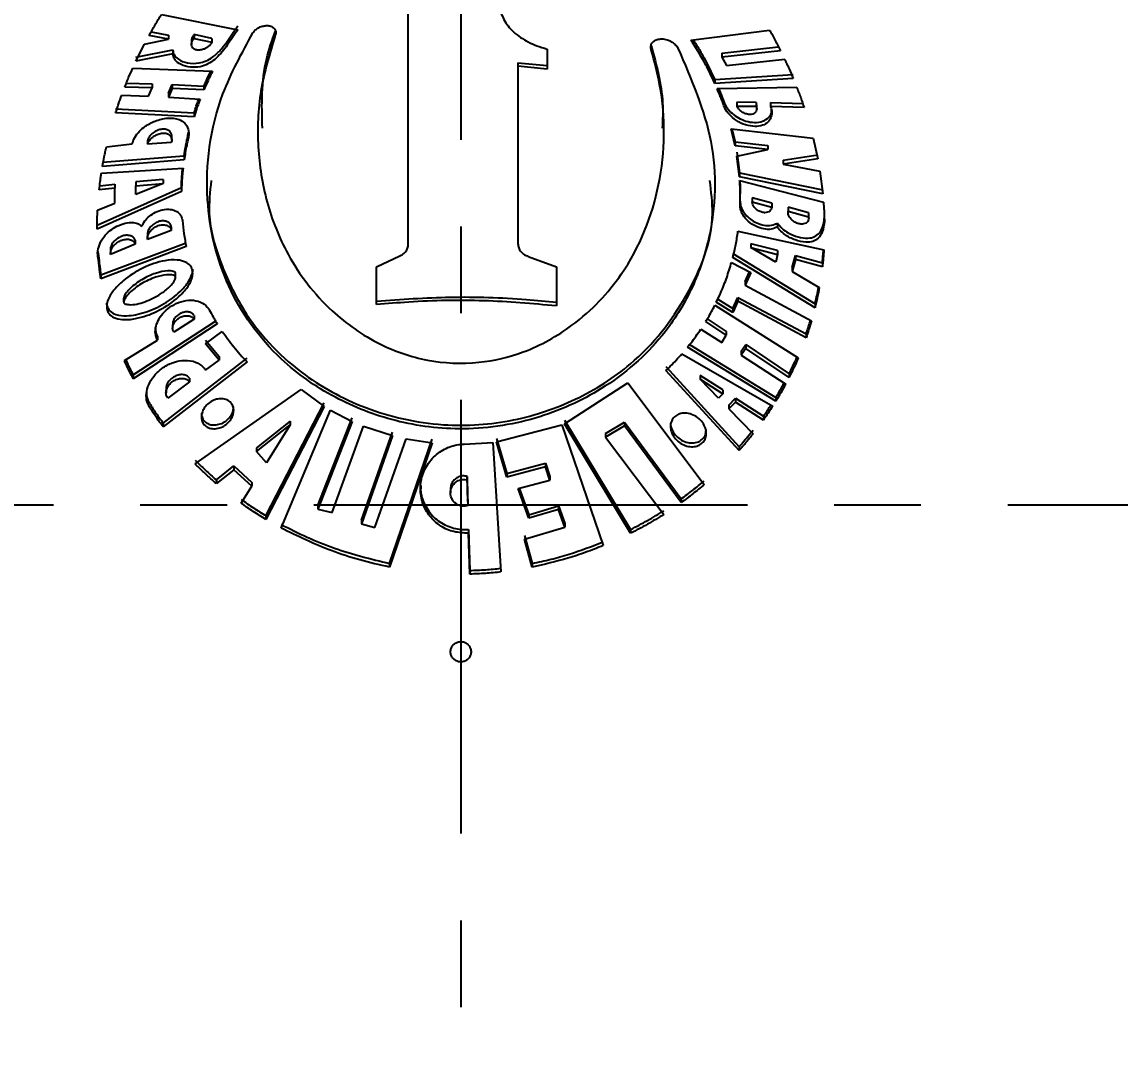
# Model space of a CAD drawing. Header units: millimetres. Extents: x 8 to 832, y 8 to 586.
# Drawn here: x 507.42 to 539.58, y 307 to 337.25 of the extents above; entities that cross this region are included whole.
import ezdxf

# ---------------------------------------------------------------- set-up
doc = ezdxf.new("R2010")
doc.units = ezdxf.units.MM
doc.linetypes.add('CENTERX2', pattern=[20.32, 12.7, -2.54, 2.54, -2.54])
doc.layers.add('CENTERLINE', color=4, linetype='CENTERX2')
doc.layers.add('DIMENSIONS', color=2, linetype='Continuous')
doc.layers.add('OUTLINE', color=7, linetype='Continuous', lineweight=25)
doc.styles.add('SLDTEXTSTYLE0', font='TXT', dxfattribs={"width": 0.75})
doc.dimstyles.new('SLDDIMSTYLE0', dxfattribs={"dimtxt": 3.5, "dimasz": 2, "dimexe": 0, "dimexo": 0.0625, "dimgap": 0.875, "dimtad": 1, "dimrnd": 1e-09, "dimzin": 12, "dimdsep": 46, "dimtxsty": 'SLDTEXTSTYLE0', "dimsah": 1, "dimcen": 0.09, "dimadec": 0, "dimazin": 3, "dimtfac": 1, "dimtofl": 0, "dimtmove": 0, "dimatfit": 3, "dimfxl": 0, "dimfrac": 2, "dimtolj": 1, "dimtzin": 12, "dimarcsym": 0})

# ---------------------------------------------------------------- blocks, each defined once
blk = doc.blocks.new('_D_10')
at = {"layer": 'DIMENSIONS'}
for p, q in [((719.015, 408.812), (762.866, 408.812)), ((760.866, 408.812), (760.866, 323.112)), ((727.292, 323.112), (762.866, 323.112))]:
    blk.add_line(p, q, dxfattribs=at)
for points in [[(760.866, 408.812), (760.366, 406.812), (761.366, 406.812)], [(760.866, 323.112), (761.366, 325.112), (760.366, 325.112)]]:
    blk.add_solid(points, dxfattribs=at)
at = {"layer": 'DIMENSIONS', "char_height": 3.5, "attachment_point": 1, "rotation": 90, "style": 'SLDTEXTSTYLE0'}
for s, insert in [('85,7', (756.355, 367.689)), ('Invert', (756.355, 353.894))]:
    blk.add_mtext(s, dxfattribs=dict(at, insert=insert))

msp = doc.modelspace()

# ---------------------------------------------------------------- linework, layer by layer
at = {"layer": 'CENTERLINE'}
for p, q in [((520.272, 468.427), (520.272, 113.667)), ((129.887, 323.112), (715.108, 323.112))]:
    msp.add_line(p, q, dxfattribs=at)
at = {"layer": 'OUTLINE'}
for p, q in [((511.509, 337.477), (513.742, 337.025)), ((527.01, 336.726), (529.311, 337.018)), ((511.009, 336.607), (511.709, 336.751)), ((511.709, 336.751), (511.146, 336.862)), ((511.205, 336.967), (511.709, 336.867)), ((511.709, 336.867), (511.709, 336.751)), ((512.384, 336.714), (512.384, 336.599)), ((512.981, 336.773), (512.46, 336.885)), ((512.46, 336.885), (512.46, 336.771)), ((512.46, 336.771), (512.981, 336.659)), ((512.981, 336.773), (512.981, 336.659)), ((513.436, 336.687), (513.436, 336.574)), ((510.76, 336.104), (511.009, 336.607)), ((510.76, 336.222), (511.841, 336.437)), ((511.841, 336.437), (511.841, 336.322)), ((522.804, 336.462), (522.804, 335.875)), ((527.917, 336.341), (529.578, 336.523)), ((529.636, 336.412), (527.917, 336.227)), ((527.917, 336.341), (527.917, 336.227)), ((511.841, 336.322), (510.76, 336.104)), ((521.945, 336.059), (522.804, 335.981)), ((521.945, 336.059), (521.945, 335.955)), ((527.917, 336.227), (528.053, 335.981)), ((528.053, 335.981), (529.759, 336.16)), ((510.667, 335.903), (513.006, 335.817)), ((521.945, 335.955), (521.945, 330.758)), ((522.804, 335.875), (521.945, 335.955)), ((527.712, 335.567), (530.007, 335.72)), ((510.479, 335.458), (511.239, 335.444)), ((511.239, 335.444), (511.239, 335.327)), ((511.709, 335.167), (511.824, 335.424)), ((511.824, 335.424), (512.75, 335.379)), ((511.824, 335.424), (511.824, 335.309)), ((512.75, 335.379), (512.75, 335.265)), ((530.007, 335.602), (527.712, 335.454)), ((527.712, 335.567), (527.712, 335.454)), ((510.343, 335.106), (511.123, 335.08)), ((511.239, 335.327), (510.432, 335.341)), ((511.123, 335.08), (511.239, 335.327)), ((511.824, 335.309), (511.709, 335.052)), ((511.709, 335.167), (511.709, 335.052)), ((511.709, 335.052), (512.641, 334.993)), ((512.75, 335.265), (511.824, 335.309)), ((527.777, 335.307), (530.112, 335.343)), ((528.923, 334.9), (528.359, 334.903)), ((528.359, 334.903), (528.359, 334.788)), ((528.359, 334.788), (528.923, 334.784)), ((528.923, 334.9), (528.923, 334.784)), ((528.937, 334.711), (528.937, 334.828)), ((529.344, 334.893), (530.287, 334.865)), ((529.344, 334.893), (529.344, 334.777)), ((530.328, 334.746), (529.344, 334.777)), ((510.165, 334.707), (512.46, 334.589)), ((512.46, 334.475), (510.165, 334.589)), ((512.46, 334.589), (512.46, 334.475)), ((514.33, 334.152), (514.33, 334.035)), ((526.214, 334.041), (526.214, 334.146)), ((528.186, 334.124), (530.588, 333.853)), ((528.302, 333.628), (528.186, 334.124)), ((528.213, 334.121), (528.302, 333.742)), ((511.101, 333.792), (511.101, 333.676)), ((511.808, 333.797), (511.808, 333.912)), ((512.276, 333.898), (512.294, 334.019)), ((512.276, 333.898), (512.276, 333.783)), ((530.588, 333.853), (530.723, 333.245)), ((509.895, 333.595), (510.649, 333.681)), ((511.796, 333.725), (511.101, 333.676)), ((528.302, 333.742), (529.267, 333.634)), ((528.302, 333.742), (528.302, 333.628)), ((529.267, 333.518), (528.302, 333.628)), ((528.356, 333.326), (529.267, 333.518)), ((528.356, 333.44), (528.43, 332.832)), ((529.267, 333.634), (529.267, 333.518)), ((509.781, 333.144), (512.172, 333.331)), ((512.172, 333.217), (509.781, 333.025)), ((512.172, 333.331), (512.172, 333.217)), ((528.43, 332.718), (528.356, 333.326)), ((529.716, 333.209), (530.723, 333.364)), ((530.723, 333.245), (529.716, 333.092)), ((529.716, 333.209), (529.716, 333.092)), ((509.749, 332.825), (512.139, 332.969)), ((528.43, 332.832), (530.872, 332.339)), ((528.43, 332.832), (528.43, 332.718)), ((529.716, 333.092), (530.787, 332.885)), ((530.787, 332.885), (530.872, 332.221)), ((509.699, 332.458), (510.138, 332.507)), ((510.138, 332.507), (510.138, 332.39)), ((511.557, 332.639), (510.76, 332.569)), ((510.76, 332.569), (510.76, 332.453)), ((511.557, 332.525), (510.76, 332.206)), ((510.76, 332.453), (511.557, 332.525)), ((511.557, 332.639), (511.557, 332.525)), ((530.872, 332.221), (528.43, 332.718)), ((528.438, 332.614), (530.893, 331.981)), ((509.622, 331.304), (512.092, 332.407)), ((512.092, 332.293), (509.622, 331.186)), ((510.138, 332.39), (509.684, 332.338)), ((510.138, 331.951), (510.138, 332.39)), ((510.76, 332.206), (510.76, 332.453)), ((512.092, 332.407), (512.092, 332.293)), ((528.455, 332.107), (528.455, 332.22)), ((509.636, 331.741), (510.138, 331.951)), ((529.376, 331.95), (528.805, 332.101)), ((528.805, 332.101), (528.805, 331.987)), ((528.805, 331.987), (529.376, 331.835)), ((529.376, 331.95), (529.376, 331.835)), ((529.86, 331.831), (529.859, 331.792)), ((530.457, 331.663), (529.86, 331.831)), ((529.86, 331.831), (529.86, 331.715)), ((529.856, 331.792), (529.856, 331.677)), ((529.86, 331.715), (530.457, 331.546)), ((530.457, 331.663), (530.457, 331.546)), ((530.46, 331.507), (530.46, 331.624)), ((511.796, 331.258), (511.796, 331.145)), ((529.545, 331.367), (529.545, 331.252)), ((511.097, 331.037), (511.097, 330.922)), ((511.796, 331.145), (511.101, 330.883)), ((528.389, 331.128), (530.903, 330.584)), ((509.732, 329.847), (512.233, 330.789)), ((512.233, 330.677), (509.732, 329.731)), ((510.013, 330.59), (510.013, 330.474)), ((510.739, 330.745), (510.016, 330.441)), ((510.739, 330.86), (510.739, 330.745)), ((529.545, 330.56), (528.767, 330.762)), ((528.767, 330.762), (528.767, 330.649)), ((529.5, 330.225), (528.767, 330.649)), ((528.767, 330.649), (529.545, 330.446)), ((529.545, 330.56), (529.545, 330.446)), ((509.646, 330.53), (509.664, 330.407)), ((509.664, 330.407), (509.664, 330.29)), ((517.803, 330.081), (518.492, 330.405)), ((522.241, 330.39), (523.073, 330.088)), ((528.239, 330.474), (530.645, 328.998)), ((530.645, 328.884), (528.239, 330.361)), ((529.545, 330.446), (529.5, 330.225)), ((529.977, 330.062), (530.077, 330.417)), ((530.077, 330.302), (529.977, 329.947)), ((530.077, 330.417), (530.859, 330.199)), ((530.077, 330.417), (530.077, 330.302)), ((530.859, 330.083), (530.077, 330.302)), ((517.803, 328.976), (517.803, 330.081)), ((523.073, 330.088), (523.073, 328.941)), ((528.2, 330.213), (528.767, 329.917)), ((528.603, 329.655), (528.727, 329.938)), ((528.767, 329.917), (528.603, 329.542)), ((529.977, 330.062), (529.977, 329.947)), ((529.977, 329.947), (530.771, 329.478)), ((530.859, 330.199), (530.859, 330.083)), ((509.732, 329.847), (509.732, 329.731)), ((511.923, 329.775), (511.923, 329.888)), ((528.603, 329.655), (528.603, 329.542)), ((528.603, 329.542), (530.544, 328.507)), ((510.4, 329.163), (510.4, 329.046)), ((527.711, 328.958), (530.156, 327.42)), ((528.242, 328.748), (527.755, 329.046)), ((527.795, 329.133), (528.242, 328.859)), ((528.242, 328.859), (528.387, 329.189)), ((528.387, 329.078), (528.242, 328.748)), ((528.387, 329.189), (530.383, 328.119)), ((528.387, 329.189), (528.387, 329.078)), ((530.383, 328.005), (528.387, 329.078)), ((530.645, 328.998), (530.645, 328.884)), ((512.46, 328.661), (512.46, 328.55)), ((528.242, 328.859), (528.242, 328.748)), ((510.678, 326.917), (513.092, 328.496)), ((513.141, 328.417), (510.678, 326.805)), ((511.833, 328.396), (511.833, 328.285)), ((512.46, 328.55), (511.867, 328.168)), ((528.046, 328.081), (527.444, 328.481)), ((527.491, 328.56), (528.046, 328.192)), ((511.391, 328.045), (511.391, 327.933)), ((512.8, 327.825), (513.287, 328.194)), ((527.302, 328.259), (527.913, 327.869)), ((527.913, 327.869), (528.046, 328.081)), ((528.046, 328.192), (528.046, 328.081)), ((530.383, 328.119), (530.383, 328.005)), ((510.425, 327.337), (511.391, 327.933)), ((512.8, 327.935), (513.197, 327.457)), ((513.197, 327.347), (512.8, 327.825)), ((529.497, 326.149), (526.913, 327.733)), ((526.971, 327.807), (529.497, 326.26)), ((528.484, 327.611), (528.621, 327.807)), ((528.621, 327.696), (528.484, 327.5)), ((528.621, 327.807), (529.884, 326.952)), ((528.621, 327.807), (528.621, 327.696)), ((529.884, 326.84), (528.621, 327.696)), ((511.558, 325.508), (514.014, 327.41)), ((512.8, 327.053), (513.197, 327.347)), ((513.197, 327.457), (513.197, 327.347)), ((526.749, 327.539), (529.407, 326.005)), ((528.484, 327.611), (528.484, 327.5)), ((528.484, 327.5), (529.786, 326.651)), ((514.014, 327.301), (511.558, 325.398)), ((526.28, 327.161), (528.419, 324.814)), ((528.419, 324.705), (526.28, 327.052)), ((510.678, 326.917), (510.678, 326.805)), ((512.331, 326.716), (511.692, 326.241)), ((512.331, 326.827), (512.331, 326.716)), ((527.943, 326.478), (527.28, 326.903)), ((527.28, 326.903), (527.28, 326.794)), ((527.816, 326.242), (527.28, 326.794)), ((527.28, 326.794), (527.943, 326.368)), ((529.884, 326.952), (529.884, 326.84)), ((511.641, 326.508), (511.641, 326.397)), ((512.49, 324.317), (515.598, 326.495)), ((515.598, 326.495), (516.273, 325.996)), ((523.308, 325.488), (525.165, 326.685)), ((525.165, 326.685), (527.397, 323.707)), ((527.943, 326.368), (527.816, 326.242)), ((527.943, 326.478), (527.943, 326.368)), ((514.567, 322.794), (516.273, 326.102)), ((528.12, 326.037), (528.32, 326.234)), ((528.32, 326.124), (528.12, 325.928)), ((528.32, 326.234), (529.132, 325.707)), ((528.32, 326.234), (528.32, 326.124)), ((529.132, 325.597), (528.32, 326.124)), ((529.497, 326.26), (529.497, 326.149)), ((516.273, 325.996), (514.567, 322.686)), ((515.01, 322.434), (516.46, 325.882)), ((516.46, 325.882), (517.092, 325.555)), ((528.12, 326.037), (528.12, 325.928)), ((528.12, 325.928), (528.829, 325.193)), ((511.558, 325.508), (511.558, 325.398)), ((515.279, 325.565), (514.289, 324.782)), ((514.289, 324.674), (515.279, 325.457)), ((515.279, 325.457), (514.582, 324.349)), ((515.279, 325.565), (515.279, 325.457)), ((516.083, 323.098), (517.092, 325.66)), ((517.092, 325.555), (516.083, 322.991)), ((516.509, 322.886), (517.423, 325.416)), ((517.423, 325.416), (518.271, 325.141)), ((521.319, 324.955), (523.235, 325.457)), ((523.235, 325.457), (524.442, 321.92)), ((523.308, 325.593), (525.244, 322.392)), ((525.244, 322.284), (523.308, 325.488)), ((524.512, 325.201), (525.067, 325.535)), ((525.067, 325.428), (524.512, 325.095)), ((525.067, 325.535), (526.724, 323.287)), ((525.067, 325.535), (525.067, 325.428)), ((526.724, 323.179), (525.067, 325.428)), ((529.132, 325.707), (529.132, 325.597)), ((517.362, 322.668), (518.271, 325.245)), ((518.271, 325.141), (517.362, 322.562)), ((524.512, 325.201), (524.512, 325.095)), ((524.512, 325.095), (526.216, 322.833)), ((514.289, 324.782), (514.289, 324.674)), ((517.756, 322.449), (518.673, 325.048)), ((518.184, 321.397), (519.434, 325.035)), ((519.434, 324.931), (518.184, 321.29)), ((518.673, 325.048), (519.434, 324.931)), ((520.371, 324.888), (521.212, 324.941)), ((521.212, 324.941), (521.446, 321.148)), ((521.319, 325.058), (521.619, 324.03)), ((521.619, 323.925), (521.319, 324.955)), ((528.419, 324.814), (528.419, 324.705)), ((514.582, 324.349), (514.289, 324.674)), ((513.114, 323.844), (513.625, 324.253)), ((513.625, 324.144), (513.114, 323.736)), ((513.625, 324.253), (514.151, 323.768)), ((513.625, 324.253), (513.625, 324.144)), ((514.151, 323.66), (513.625, 324.144)), ((521.619, 324.03), (522.756, 324.33)), ((522.756, 324.225), (521.619, 323.925)), ((522.756, 324.33), (522.882, 323.942)), ((522.756, 324.33), (522.756, 324.225)), ((522.882, 323.837), (522.756, 324.225)), ((513.114, 323.844), (513.114, 323.736)), ((520.48, 323.198), (520.458, 323.947)), ((520.458, 323.947), (520.458, 323.843)), ((520.458, 323.843), (520.48, 323.093)), ((521.619, 324.03), (521.619, 323.925)), ((521.951, 323.595), (522.882, 323.837)), ((522.882, 323.942), (522.882, 323.837)), ((513.842, 323.163), (514.151, 323.66)), ((514.151, 323.768), (514.151, 323.66)), ((519.97, 323.57), (519.97, 323.465)), ((522.262, 322.72), (521.951, 323.595)), ((521.985, 323.604), (522.262, 322.826)), ((520.48, 323.198), (520.48, 323.093)), ((526.724, 323.287), (526.724, 323.179)), ((516.083, 323.098), (516.083, 322.991)), ((516.083, 322.991), (516.509, 322.886)), ((522.262, 322.826), (523.137, 323.085)), ((523.137, 322.979), (522.262, 322.72)), ((523.137, 323.085), (523.318, 322.569)), ((523.137, 323.085), (523.137, 322.979)), ((523.318, 322.462), (523.137, 322.979)), ((514.567, 322.794), (514.567, 322.686)), ((517.362, 322.668), (517.362, 322.562)), ((517.362, 322.562), (517.756, 322.449)), ((522.262, 322.826), (522.262, 322.72)), ((523.318, 322.569), (523.318, 322.462)), ((520.391, 322.391), (520.502, 322.391)), ((520.502, 322.285), (520.391, 322.285)), ((520.502, 322.391), (520.536, 321.193)), ((520.502, 322.391), (520.502, 322.285)), ((520.536, 321.085), (520.502, 322.285)), ((522.135, 322.106), (523.318, 322.462)), ((522.135, 322.212), (522.361, 321.397)), ((525.244, 322.392), (525.244, 322.284)), ((522.361, 321.29), (522.135, 322.106)), ((518.184, 321.397), (518.184, 321.29)), ((522.361, 321.397), (522.361, 321.29)), ((520.536, 321.193), (520.536, 321.085))]:
    msp.add_line(p, q, dxfattribs=at)
for points, knots in [([(511.146, 336.862), (511.175, 336.914), (511.233, 337.018), (511.352, 337.223), (511.447, 337.376), (511.509, 337.477)], [0, 0, 0, 0, 0.250958, 0.501919, 1, 1, 1, 1]), ([(518.733, 330.742), (518.733, 331.948), (518.733, 334.383), (518.733, 336.456), (518.733, 337.502)], [0, 0, 0, 0, 0.495229, 1, 1, 1, 1]), ([(521.446, 337.523), (521.504, 337.392), (521.62, 337.13), (522.001, 336.793), (522.421, 336.571), (522.7, 336.491), (522.804, 336.462)], [0, 0, 0, 0, 0.282665, 0.565842, 0.837373, 1, 1, 1, 1]), ([(513.436, 336.687), (513.461, 336.725), (513.51, 336.801), (513.61, 336.952), (513.69, 337.064), (513.742, 337.137)], [0, 0, 0, 0, 0.251052, 0.50211, 1, 1, 1, 1]), ([(513.742, 337.025), (513.715, 336.988), (513.662, 336.913), (513.559, 336.764), (513.485, 336.65), (513.436, 336.574)], [0, 0, 0, 0, 0.251037, 0.502079, 1, 1, 1, 1]), ([(514.186, 336.939), (514.208, 336.967), (514.25, 337.022), (514.346, 337.087), (514.455, 337.133), (514.573, 337.153), (514.69, 337.142), (514.787, 337.096), (514.847, 337.019), (514.859, 336.936), (514.844, 336.884), (514.838, 336.866)], [0, 0, 0, 0, 0.102132, 0.204114, 0.310058, 0.425138, 0.549989, 0.681446, 0.812445, 0.935016, 1, 1, 1, 1]), ([(514.462, 334.147), (514.444, 334.829), (514.42, 335.78), (514.746, 336.713), (514.838, 336.977)], [0, 0, 0, 0, 0.71686, 1, 1, 1, 1]), ([(529.311, 337.018), (529.34, 336.967), (529.397, 336.867), (529.507, 336.665), (529.584, 336.513), (529.636, 336.412)], [0, 0, 0, 0, 0.2509466, 0.5018894, 1, 1, 1, 1]), ([(511.841, 336.437), (511.849, 336.389), (511.868, 336.276), (512.016, 336.137), (512.262, 336.041), (512.552, 336.032), (512.814, 336.101), (513.039, 336.236), (513.248, 336.441), (513.373, 336.604), (513.436, 336.687)], [0, 0, 0, 0, 0.0857304, 0.20119, 0.3674438, 0.5370158, 0.63101, 0.7256033, 0.8604731, 1, 1, 1, 1]), ([(512.981, 336.659), (512.967, 336.635), (512.94, 336.585), (512.869, 336.52), (512.783, 336.468), (512.683, 336.434), (512.578, 336.424), (512.48, 336.445), (512.409, 336.499), (512.378, 336.578), (512.39, 336.663), (512.424, 336.728), (512.452, 336.761), (512.46, 336.771)], [0, 0, 0, 0, 0.082626, 0.165145, 0.250591, 0.344863, 0.450011, 0.564094, 0.679845, 0.787371, 0.881528, 0.965533, 1, 1, 1, 1]), ([(512.46, 336.885), (512.442, 336.862), (512.406, 336.815), (512.384, 336.753), (512.387, 336.723), (512.388, 336.714)], [0, 0, 0, 0, 0.4185614, 0.8372936, 1, 1, 1, 1]), ([(526.63, 336.489), (527.022, 335.58), (527.824, 333.723), (527.713, 331.316), (527.107, 329.481), (526.186, 327.951), (524.726, 326.604), (522.638, 325.601), (520.448, 325.239), (518.339, 325.499), (516.482, 326.239), (514.701, 327.511), (513.314, 329.486), (512.683, 332.147), (512.998, 334.765), (513.862, 336.346), (514.186, 336.939)], [0, 0, 0, 0, 0.091645, 0.187134, 0.239096, 0.291015, 0.36705, 0.428221, 0.489687, 0.544339, 0.598224, 0.657799, 0.74619, 0.83577, 0.938457, 1, 1, 1, 1]), ([(514.838, 336.866), (514.675, 336.324), (514.347, 335.241), (514.291, 333.584), (514.541, 331.968), (515.196, 330.313), (516.279, 328.876), (517.753, 327.818), (519.273, 327.283), (520.762, 327.215), (522.257, 327.577), (523.78, 328.444), (525.288, 330.069), (526.236, 332.487), (526.289, 334.787), (525.94, 336.103), (525.851, 336.442)], [0, 0, 0, 0, 0.06922, 0.138484, 0.208443, 0.278322, 0.36365, 0.427077, 0.476841, 0.526854, 0.571713, 0.630166, 0.712089, 0.832458, 0.956791, 1, 1, 1, 1]), ([(525.851, 336.442), (525.844, 336.477), (525.831, 336.547), (525.865, 336.639), (525.938, 336.712), (526.052, 336.757), (526.196, 336.763), (526.353, 336.725), (526.494, 336.647), (526.584, 336.562), (526.619, 336.507), (526.63, 336.489)], [0, 0, 0, 0, 0.1062702, 0.2122752, 0.3251306, 0.4483725, 0.5791186, 0.7105124, 0.8344183, 0.9465214, 1, 1, 1, 1]), ([(527.712, 335.454), (527.661, 335.563), (527.559, 335.783), (527.335, 336.211), (527.139, 336.521), (527.01, 336.726)], [0, 0, 0, 0, 0.253007, 0.506014, 1, 1, 1, 1]), ([(527.076, 336.735), (527.121, 336.665), (527.233, 336.49), (527.456, 336.103), (527.61, 335.781), (527.712, 335.567)], [0, 0, 0, 0, 0.1846742, 0.4608371, 1, 1, 1, 1]), ([(513.436, 336.574), (513.336, 336.444), (513.19, 336.254), (512.925, 336.044), (512.689, 335.944), (512.412, 335.913), (512.141, 335.961), (511.944, 336.078), (511.853, 336.207), (511.844, 336.291), (511.841, 336.322)], [0, 0, 0, 0, 0.216787, 0.316789, 0.417817, 0.538304, 0.708779, 0.853813, 0.9462, 1, 1, 1, 1]), ([(525.851, 336.553), (526.001, 335.996), (526.218, 335.193), (526.183, 334.393), (526.172, 334.147)], [0, 0, 0, 0, 0.692973, 1, 1, 1, 1]), ([(529.759, 336.16), (529.781, 336.114), (529.824, 336.021), (529.909, 335.835), (529.968, 335.695), (530.007, 335.602)], [0, 0, 0, 0, 0.2508699, 0.5017425, 1, 1, 1, 1]), ([(510.432, 335.341), (510.45, 335.388), (510.488, 335.482), (510.565, 335.67), (510.626, 335.81), (510.667, 335.903)], [0, 0, 0, 0, 0.250863, 0.50173, 1, 1, 1, 1]), ([(512.75, 335.379), (512.77, 335.426), (512.81, 335.518), (512.876, 335.665), (512.925, 335.765), (512.952, 335.819)], [0, 0, 0, 0, 0.315037, 0.630075, 1, 1, 1, 1]), ([(513.006, 335.817), (512.983, 335.771), (512.937, 335.679), (512.85, 335.496), (512.79, 335.357), (512.75, 335.265)], [0, 0, 0, 0, 0.251072, 0.502146, 1, 1, 1, 1]), ([(510.165, 334.589), (510.179, 334.632), (510.207, 334.718), (510.265, 334.891), (510.312, 335.02), (510.343, 335.106)], [0, 0, 0, 0, 0.250677, 0.501354, 1, 1, 1, 1]), ([(527.975, 334.801), (527.96, 334.843), (527.929, 334.928), (527.865, 335.097), (527.812, 335.223), (527.777, 335.307)], [0, 0, 0, 0, 0.250834, 0.501669, 1, 1, 1, 1]), ([(527.824, 335.307), (527.826, 335.303), (527.846, 335.256), (527.898, 335.126), (527.944, 334.999), (527.975, 334.915)], [0, 0, 0, 0, 0.034111, 0.357505, 1, 1, 1, 1]), ([(530.112, 335.343), (530.131, 335.293), (530.17, 335.194), (530.243, 334.994), (530.294, 334.845), (530.328, 334.746)], [0, 0, 0, 0, 0.250838, 0.50167, 1, 1, 1, 1]), ([(512.46, 334.589), (512.474, 334.633), (512.502, 334.72), (512.547, 334.855), (512.582, 334.947), (512.6, 334.996)], [0, 0, 0, 0, 0.319558, 0.639113, 1, 1, 1, 1]), ([(512.641, 334.993), (512.624, 334.95), (512.592, 334.864), (512.53, 334.691), (512.488, 334.562), (512.46, 334.475)], [0, 0, 0, 0, 0.250725, 0.501448, 1, 1, 1, 1]), ([(527.975, 334.915), (528.003, 334.855), (528.058, 334.735), (528.212, 334.572), (528.404, 334.437), (528.633, 334.34), (528.882, 334.299), (529.122, 334.331), (529.297, 334.448), (529.384, 334.588), (529.373, 334.688), (529.371, 334.711)], [0, 0, 0, 0, 0.099578, 0.199003, 0.302529, 0.417633, 0.546746, 0.687235, 0.829413, 0.959984, 1, 1, 1, 1]), ([(529.344, 334.777), (529.361, 334.717), (529.394, 334.597), (529.36, 334.437), (529.268, 334.307), (529.108, 334.216), (528.884, 334.183), (528.615, 334.227), (528.344, 334.353), (528.127, 334.536), (528.017, 334.696), (527.983, 334.781), (527.975, 334.801)], [0, 0, 0, 0, 0.089837, 0.179504, 0.273609, 0.379374, 0.498414, 0.626939, 0.754783, 0.870535, 0.970515, 1, 1, 1, 1]), ([(528.923, 334.784), (528.93, 334.759), (528.943, 334.709), (528.927, 334.643), (528.887, 334.59), (528.819, 334.553), (528.725, 334.541), (528.613, 334.562), (528.502, 334.616), (528.414, 334.693), (528.373, 334.754), (528.361, 334.785), (528.359, 334.788)], [0, 0, 0, 0, 0.091991, 0.183802, 0.28036, 0.388663, 0.51004, 0.640506, 0.769855, 0.886786, 0.987832, 1, 1, 1, 1]), ([(528.934, 334.827), (528.934, 334.845), (528.934, 334.869), (528.925, 334.893), (528.923, 334.9)], [0, 0, 0, 0, 0.750436, 1, 1, 1, 1]), ([(510.649, 333.681), (510.67, 333.745), (510.712, 333.875), (510.853, 334.057), (511.057, 334.228), (511.344, 334.376), (511.693, 334.456), (512.002, 334.429), (512.202, 334.3), (512.301, 334.122), (512.319, 333.938), (512.286, 333.82), (512.276, 333.783)], [0, 0, 0, 0, 0.0807055, 0.1616343, 0.2398895, 0.3570324, 0.5036833, 0.6508966, 0.7507839, 0.8505986, 0.9534899, 1, 1, 1, 1]), ([(511.805, 333.913), (511.806, 333.918), (511.811, 333.953), (511.787, 334.009), (511.735, 334.072), (511.647, 334.112), (511.53, 334.12), (511.394, 334.088), (511.262, 334.016), (511.16, 333.917), (511.115, 333.838), (511.103, 333.798), (511.101, 333.792)], [0, 0, 0, 0, 0.018183, 0.116924, 0.220962, 0.33751, 0.46783, 0.607755, 0.746578, 0.871992, 0.979851, 1, 1, 1, 1]), ([(511.101, 333.676), (511.113, 333.706), (511.137, 333.767), (511.21, 333.852), (511.303, 333.924), (511.416, 333.979), (511.542, 334.006), (511.665, 333.994), (511.761, 333.939), (511.809, 333.852), (511.81, 333.774), (511.798, 333.732), (511.796, 333.725)], [0, 0, 0, 0, 0.090101, 0.1800407, 0.2742645, 0.3799303, 0.4988462, 0.6278091, 0.7573729, 0.8758901, 0.9782722, 1, 1, 1, 1]), ([(512.172, 333.331), (512.186, 333.425), (512.209, 333.567), (512.245, 333.756), (512.266, 333.85), (512.276, 333.898)], [0, 0, 0, 0, 0.4997314, 0.7498327, 1, 1, 1, 1]), ([(512.276, 333.783), (512.266, 333.736), (512.24, 333.618), (512.205, 333.429), (512.183, 333.288), (512.172, 333.217)], [0, 0, 0, 0, 0.249974, 0.624876, 1, 1, 1, 1]), ([(509.781, 333.025), (509.798, 333.12), (509.824, 333.262), (509.863, 333.452), (509.884, 333.547), (509.895, 333.595)], [0, 0, 0, 0, 0.499849, 0.749908, 1, 1, 1, 1]), ([(509.684, 332.338), (509.694, 332.419), (509.708, 332.541), (509.73, 332.703), (509.742, 332.785), (509.749, 332.825)], [0, 0, 0, 0, 0.499892, 0.749934, 1, 1, 1, 1]), ([(512.139, 332.969), (512.133, 332.912), (512.118, 332.771), (512.101, 332.545), (512.095, 332.377), (512.092, 332.293)], [0, 0, 0, 0, 0.249774, 0.624734, 1, 1, 1, 1]), ([(512.092, 332.407), (512.096, 332.519), (512.103, 332.687), (512.117, 332.875), (512.125, 332.95), (512.127, 332.968)], [0, 0, 0, 0, 0.601311, 0.902363, 1, 1, 1, 1]), ([(512.962, 332.61), (512.927, 332.285), (512.839, 331.45), (513.222, 330.179), (513.976, 328.546), (515.354, 327.04), (517.422, 325.87), (519.648, 325.358), (521.821, 325.511), (523.726, 326.17), (525.566, 327.352), (526.981, 329.203), (527.745, 331.093), (527.606, 332.287), (527.568, 332.609)], [0, 0, 0, 0, 0.0452, 0.11609, 0.189082, 0.302364, 0.391373, 0.48089, 0.558843, 0.633576, 0.714727, 0.834028, 0.955128, 1, 1, 1, 1]), ([(528.452, 331.89), (528.454, 332.01), (528.457, 332.19), (528.449, 332.432), (528.442, 332.554), (528.438, 332.614)], [0, 0, 0, 0, 0.499568, 0.749731, 1, 1, 1, 1]), ([(528.443, 332.613), (528.447, 332.53), (528.455, 332.399), (528.455, 332.268), (528.455, 332.22)], [0, 0, 0, 0, 0.630183, 1, 1, 1, 1]), ([(528.452, 332.004), (528.456, 331.952), (528.464, 331.847), (528.547, 331.685), (528.673, 331.537), (528.842, 331.411), (529.046, 331.32), (529.268, 331.284), (529.44, 331.309), (529.521, 331.354), (529.545, 331.367)], [0, 0, 0, 0, 0.115136, 0.230245, 0.346806, 0.472688, 0.612617, 0.767363, 0.931414, 1, 1, 1, 1]), ([(529.545, 331.252), (529.487, 331.226), (529.371, 331.172), (529.144, 331.181), (528.907, 331.258), (528.69, 331.402), (528.536, 331.582), (528.459, 331.753), (528.454, 331.85), (528.452, 331.89)], [0, 0, 0, 0, 0.157011, 0.31369, 0.478515, 0.639282, 0.784106, 0.910776, 1, 1, 1, 1]), ([(529.376, 331.835), (529.373, 331.811), (529.367, 331.764), (529.324, 331.711), (529.258, 331.675), (529.168, 331.664), (529.063, 331.684), (528.957, 331.737), (528.872, 331.814), (528.82, 331.898), (528.806, 331.956), (528.805, 331.984), (528.805, 331.987)], [0, 0, 0, 0, 0.0967, 0.193101, 0.297183, 0.413877, 0.540666, 0.66938, 0.789045, 0.893697, 0.986509, 1, 1, 1, 1]), ([(530.893, 331.981), (530.896, 331.934), (530.905, 331.814), (530.915, 331.624), (530.918, 331.482), (530.92, 331.411)], [0, 0, 0, 0, 0.249913, 0.624898, 1, 1, 1, 1]), ([(509.622, 331.186), (509.623, 331.278), (509.624, 331.417), (509.63, 331.602), (509.634, 331.695), (509.636, 331.741)], [0, 0, 0, 0, 0.499866, 0.749916, 1, 1, 1, 1]), ([(510.924, 331.263), (510.952, 331.319), (511.01, 331.43), (511.157, 331.575), (511.337, 331.692), (511.549, 331.767), (511.77, 331.78), (511.962, 331.718), (512.087, 331.596), (512.11, 331.486), (512.12, 331.44)], [0, 0, 0, 0, 0.1096063, 0.2189039, 0.3361943, 0.4677876, 0.6116802, 0.7592366, 0.8979117, 1, 1, 1, 1]), ([(529.545, 331.367), (529.589, 331.31), (529.677, 331.196), (529.891, 331.051), (530.152, 330.945), (530.422, 330.909), (530.642, 330.955), (530.807, 331.095), (530.898, 331.296), (530.914, 331.461), (530.92, 331.528)], [0, 0, 0, 0, 0.095946, 0.191013, 0.336145, 0.484031, 0.599436, 0.71495, 0.884544, 1, 1, 1, 1]), ([(530.457, 331.546), (530.459, 331.521), (530.463, 331.47), (530.434, 331.407), (530.382, 331.359), (530.302, 331.333), (530.198, 331.335), (530.083, 331.372), (529.975, 331.443), (529.898, 331.532), (529.859, 331.62), (529.854, 331.681), (529.859, 331.709), (529.86, 331.715)], [0, 0, 0, 0, 0.08309, 0.165975, 0.254077, 0.353882, 0.466019, 0.585893, 0.703214, 0.807634, 0.897015, 0.977611, 1, 1, 1, 1]), ([(530.458, 331.624), (530.459, 331.627), (530.462, 331.639), (530.459, 331.653), (530.457, 331.663)], [0, 0, 0, 0, 0.298084, 1, 1, 1, 1]), ([(509.664, 330.29), (509.65, 330.357), (509.622, 330.489), (509.679, 330.726), (509.804, 330.956), (509.99, 331.149), (510.211, 331.284), (510.448, 331.37), (510.668, 331.391), (510.835, 331.353), (510.896, 331.291), (510.924, 331.263)], [0, 0, 0, 0, 0.118748, 0.237165, 0.362328, 0.479442, 0.586702, 0.710788, 0.837638, 0.927103, 1, 1, 1, 1]), ([(511.101, 330.883), (511.099, 330.911), (511.095, 330.967), (511.13, 331.06), (511.191, 331.147), (511.276, 331.224), (511.384, 331.285), (511.508, 331.319), (511.631, 331.315), (511.733, 331.269), (511.783, 331.202), (511.794, 331.156), (511.796, 331.145)], [0, 0, 0, 0, 0.089776, 0.1796, 0.269159, 0.364459, 0.470183, 0.588103, 0.715152, 0.842545, 0.959728, 1, 1, 1, 1]), ([(511.796, 331.258), (511.787, 331.287), (511.769, 331.343), (511.7, 331.401), (511.606, 331.432), (511.486, 331.43), (511.354, 331.387), (511.232, 331.307), (511.146, 331.204), (511.101, 331.109), (511.101, 331.057), (511.101, 331.037)], [0, 0, 0, 0, 0.104241, 0.208158, 0.320747, 0.445738, 0.578931, 0.71058, 0.830096, 0.934362, 1, 1, 1, 1]), ([(512.12, 331.44), (512.134, 331.312), (512.155, 331.119), (512.196, 330.865), (512.221, 330.74), (512.233, 330.677)], [0, 0, 0, 0, 0.499502, 0.749691, 1, 1, 1, 1]), ([(530.92, 331.411), (530.907, 331.305), (530.884, 331.119), (530.757, 330.921), (530.585, 330.817), (530.35, 330.796), (530.063, 330.854), (529.795, 330.99), (529.623, 331.14), (529.565, 331.223), (529.545, 331.252)], [0, 0, 0, 0, 0.183442, 0.322308, 0.436213, 0.550057, 0.706435, 0.863673, 0.952143, 1, 1, 1, 1]), ([(510.739, 330.86), (510.725, 330.888), (510.698, 330.944), (510.614, 330.994), (510.505, 331.014), (510.372, 330.995), (510.233, 330.932), (510.115, 330.834), (510.04, 330.723), (510.013, 330.638), (510.015, 330.599), (510.015, 330.59)], [0, 0, 0, 0, 0.110738, 0.22107, 0.342474, 0.477188, 0.618036, 0.752245, 0.869607, 0.971073, 1, 1, 1, 1]), ([(510.016, 330.441), (510.015, 330.47), (510.013, 330.528), (510.051, 330.624), (510.115, 330.714), (510.205, 330.795), (510.319, 330.859), (510.449, 330.896), (510.578, 330.892), (510.688, 330.844), (510.722, 330.777), (510.739, 330.745)], [0, 0, 0, 0, 0.091524, 0.183085, 0.274628, 0.372961, 0.483276, 0.607545, 0.742159, 0.876692, 1, 1, 1, 1]), ([(528.239, 330.361), (528.269, 330.488), (528.314, 330.677), (528.361, 330.934), (528.379, 331.064), (528.389, 331.128)], [0, 0, 0, 0, 0.499487, 0.749682, 1, 1, 1, 1]), ([(518.492, 330.405), (518.532, 330.427), (518.611, 330.471), (518.694, 330.574), (518.73, 330.669), (518.732, 330.725), (518.733, 330.742)], [0, 0, 0, 0, 0.292585, 0.585275, 0.875745, 1, 1, 1, 1]), ([(521.945, 330.758), (521.95, 330.718), (521.959, 330.637), (522.029, 330.525), (522.126, 330.438), (522.205, 330.405), (522.241, 330.39)], [0, 0, 0, 0, 0.260472, 0.520895, 0.782662, 1, 1, 1, 1]), ([(530.859, 330.199), (530.868, 330.283), (530.881, 330.408), (530.892, 330.537), (530.895, 330.582), (530.895, 330.586)], [0, 0, 0, 0, 0.647948, 0.972047, 1, 1, 1, 1]), ([(530.903, 330.584), (530.897, 330.5), (530.889, 330.375), (530.873, 330.208), (530.864, 330.125), (530.859, 330.083)], [0, 0, 0, 0, 0.499892, 0.749934, 1, 1, 1, 1]), ([(509.664, 330.407), (509.674, 330.313), (509.688, 330.173), (509.712, 329.986), (509.725, 329.894), (509.732, 329.847)], [0, 0, 0, 0, 0.499862, 0.749914, 1, 1, 1, 1]), ([(509.732, 329.731), (509.719, 329.824), (509.699, 329.963), (509.678, 330.15), (509.669, 330.244), (509.664, 330.29)], [0, 0, 0, 0, 0.499864, 0.749916, 1, 1, 1, 1]), ([(509.924, 328.787), (509.912, 328.84), (509.888, 328.944), (509.947, 329.149), (510.103, 329.407), (510.441, 329.747), (510.965, 330.077), (511.518, 330.269), (511.945, 330.3), (512.198, 330.242), (512.346, 330.136), (512.418, 330.005), (512.428, 329.854), (512.378, 329.666), (512.229, 329.414), (511.896, 329.079), (511.378, 328.755), (510.825, 328.562), (510.392, 328.523), (510.131, 328.578), (509.984, 328.672), (509.941, 328.754), (509.924, 328.787)], [0, 0, 0, 0, 0.028115, 0.056104, 0.094451, 0.155033, 0.25068, 0.350004, 0.40768, 0.45066, 0.4803, 0.505254, 0.530256, 0.554634, 0.593086, 0.653153, 0.74669, 0.843686, 0.90544, 0.949035, 0.979527, 1, 1, 1, 1]), ([(509.924, 328.902), (509.949, 328.859), (510.004, 328.762), (510.199, 328.667), (510.543, 328.632), (511.037, 328.734), (511.58, 328.98), (512.007, 329.291), (512.274, 329.59), (512.388, 329.814), (512.432, 329.956), (512.421, 330.009), (512.421, 330.011)], [0, 0, 0, 0, 0.056973, 0.129506, 0.239626, 0.415198, 0.59989, 0.768175, 0.86788, 0.941603, 0.99761, 1, 1, 1, 1]), ([(511.923, 329.888), (511.922, 329.896), (511.92, 329.91), (511.898, 329.934), (511.824, 329.96), (511.637, 329.976), (511.315, 329.899), (510.936, 329.729), (510.663, 329.526), (510.496, 329.355), (510.432, 329.262), (510.405, 329.192), (510.399, 329.165), (510.402, 329.153), (510.404, 329.147)], [0, 0, 0, 0, 0.014255, 0.027446, 0.063234, 0.16081, 0.361558, 0.595094, 0.806138, 0.867115, 0.954278, 0.975008, 0.988198, 1, 1, 1, 1]), ([(527.755, 329.046), (527.8, 329.14), (527.911, 329.376), (528.065, 329.764), (528.155, 330.064), (528.2, 330.213)], [0, 0, 0, 0, 0.249188, 0.624041, 1, 1, 1, 1]), ([(510.404, 329.033), (510.402, 329.039), (510.398, 329.053), (510.413, 329.104), (510.462, 329.199), (510.626, 329.384), (510.922, 329.607), (511.297, 329.78), (511.604, 329.853), (511.788, 329.854), (511.867, 329.833), (511.902, 329.816), (511.917, 329.801), (511.925, 329.781), (511.919, 329.74), (511.881, 329.66), (511.763, 329.504), (511.492, 329.282), (511.085, 329.064), (510.729, 328.97), (510.528, 328.977), (510.464, 328.992), (510.418, 329.006), (510.407, 329.028), (510.404, 329.033)], [0, 0, 0, 0, 0.006102, 0.014458, 0.043025, 0.090904, 0.19997, 0.322007, 0.413632, 0.459469, 0.482325, 0.490824, 0.497343, 0.503849, 0.51138, 0.533087, 0.573788, 0.660801, 0.794613, 0.930128, 0.956393, 0.975185, 0.994081, 1, 1, 1, 1]), ([(530.645, 328.998), (530.657, 329.048), (530.686, 329.171), (530.722, 329.335), (530.743, 329.45), (530.751, 329.49)], [0, 0, 0, 0, 0.302445, 0.756263, 1, 1, 1, 1]), ([(530.771, 329.478), (530.752, 329.378), (530.724, 329.229), (530.68, 329.031), (530.657, 328.933), (530.645, 328.884)], [0, 0, 0, 0, 0.499841, 0.749901, 1, 1, 1, 1]), ([(509.903, 329.029), (509.903, 329.025), (509.895, 328.978), (509.91, 328.938), (509.924, 328.902)], [0, 0, 0, 0, 0.087826, 1, 1, 1, 1]), ([(511.391, 327.933), (511.366, 327.995), (511.315, 328.121), (511.337, 328.346), (511.431, 328.569), (511.592, 328.777), (511.814, 328.953), (512.085, 329.078), (512.381, 329.124), (512.655, 329.07), (512.825, 328.95), (512.886, 328.853), (512.902, 328.827)], [0, 0, 0, 0, 0.094042, 0.18819, 0.280615, 0.375801, 0.478583, 0.591546, 0.713436, 0.837986, 0.956167, 1, 1, 1, 1]), ([(517.803, 329.079), (518.521, 329.131), (519.98, 329.236), (521.759, 329.175), (522.782, 329.074), (523.073, 329.045)], [0, 0, 0, 0, 0.410065, 0.832086, 1, 1, 1, 1]), ([(523.073, 328.941), (522.368, 329.003), (520.937, 329.127), (519.155, 329.093), (518.117, 329.003), (517.803, 328.976)], [0, 0, 0, 0, 0.404004, 0.819745, 1, 1, 1, 1]), ([(527.444, 328.481), (527.467, 328.52), (527.527, 328.618), (527.617, 328.777), (527.679, 328.897), (527.711, 328.958)], [0, 0, 0, 0, 0.249838, 0.624808, 1, 1, 1, 1]), ([(511.867, 328.168), (511.854, 328.192), (511.83, 328.24), (511.833, 328.331), (511.865, 328.421), (511.925, 328.507), (512.01, 328.581), (512.116, 328.635), (512.235, 328.66), (512.348, 328.645), (512.423, 328.602), (512.452, 328.562), (512.46, 328.55)], [0, 0, 0, 0, 0.094019, 0.188159, 0.2802, 0.374331, 0.475316, 0.585871, 0.705405, 0.828806, 0.947754, 1, 1, 1, 1]), ([(512.46, 328.661), (512.441, 328.684), (512.403, 328.73), (512.313, 328.764), (512.205, 328.768), (512.086, 328.736), (511.973, 328.667), (511.887, 328.572), (511.839, 328.476), (511.837, 328.419), (511.836, 328.396)], [0, 0, 0, 0, 0.1212018, 0.2420614, 0.3719284, 0.5116764, 0.6546148, 0.7910764, 0.9146293, 1, 1, 1, 1]), ([(512.902, 328.827), (512.94, 328.758), (512.997, 328.654), (513.078, 328.518), (513.12, 328.451), (513.141, 328.417)], [0, 0, 0, 0, 0.499795, 0.749872, 1, 1, 1, 1]), ([(511.332, 328.299), (511.331, 328.291), (511.318, 328.211), (511.35, 328.126), (511.386, 328.056), (511.391, 328.045)], [0, 0, 0, 0, 0.076026, 0.849062, 1, 1, 1, 1]), ([(530.383, 328.119), (530.398, 328.161), (530.434, 328.265), (530.478, 328.399), (530.505, 328.493), (530.514, 328.523)], [0, 0, 0, 0, 0.310535, 0.77646, 1, 1, 1, 1]), ([(530.544, 328.507), (530.519, 328.423), (530.481, 328.297), (530.427, 328.13), (530.398, 328.047), (530.383, 328.005)], [0, 0, 0, 0, 0.4998781, 0.7499244, 1, 1, 1, 1]), ([(513.287, 328.194), (513.398, 328.041), (513.564, 327.809), (513.814, 327.515), (513.947, 327.373), (514.014, 327.301)], [0, 0, 0, 0, 0.498738, 0.749208, 1, 1, 1, 1]), ([(526.913, 327.733), (526.947, 327.776), (527.033, 327.883), (527.164, 328.058), (527.256, 328.192), (527.302, 328.259)], [0, 0, 0, 0, 0.2497586, 0.6247149, 1, 1, 1, 1]), ([(510.678, 326.805), (510.656, 326.849), (510.6, 326.959), (510.515, 327.136), (510.455, 327.27), (510.425, 327.337)], [0, 0, 0, 0, 0.249902, 0.624887, 1, 1, 1, 1]), ([(510.465, 327.362), (510.492, 327.302), (510.539, 327.197), (510.611, 327.049), (510.656, 326.961), (510.678, 326.917)], [0, 0, 0, 0, 0.401458, 0.700707, 1, 1, 1, 1]), ([(511.159, 325.973), (511.124, 326.043), (511.055, 326.184), (511.062, 326.441), (511.152, 326.7), (511.322, 326.943), (511.563, 327.153), (511.865, 327.303), (512.197, 327.365), (512.509, 327.313), (512.706, 327.185), (512.78, 327.081), (512.8, 327.053)], [0, 0, 0, 0, 0.0949872, 0.1900529, 0.2839382, 0.3808329, 0.4850221, 0.5986335, 0.7200166, 0.8428013, 0.9585403, 1, 1, 1, 1]), ([(526.28, 327.052), (526.321, 327.091), (526.424, 327.19), (526.581, 327.351), (526.693, 327.476), (526.749, 327.539)], [0, 0, 0, 0, 0.249729, 0.62468, 1, 1, 1, 1]), ([(529.884, 326.952), (529.909, 327), (529.969, 327.12), (530.047, 327.284), (530.098, 327.401), (530.117, 327.445)], [0, 0, 0, 0, 0.294296, 0.735917, 1, 1, 1, 1]), ([(530.156, 327.42), (530.113, 327.323), (530.049, 327.177), (529.957, 326.984), (529.909, 326.888), (529.884, 326.84)], [0, 0, 0, 0, 0.4998098, 0.7498812, 1, 1, 1, 1]), ([(511.692, 326.241), (511.676, 326.268), (511.642, 326.322), (511.636, 326.425), (511.665, 326.531), (511.726, 326.633), (511.819, 326.722), (511.937, 326.789), (512.07, 326.823), (512.2, 326.811), (512.287, 326.767), (512.321, 326.727), (512.331, 326.716)], [0, 0, 0, 0, 0.095474, 0.191046, 0.285057, 0.381526, 0.484697, 0.596794, 0.716769, 0.8394, 0.956956, 1, 1, 1, 1]), ([(512.331, 326.827), (512.306, 326.851), (512.256, 326.9), (512.147, 326.93), (512.024, 326.926), (511.891, 326.88), (511.77, 326.794), (511.684, 326.682), (511.641, 326.58), (511.644, 326.525), (511.645, 326.508)], [0, 0, 0, 0, 0.125312, 0.2503, 0.383827, 0.526985, 0.673476, 0.814195, 0.942963, 1, 1, 1, 1]), ([(511.073, 326.42), (511.07, 326.399), (511.056, 326.292), (511.102, 326.179), (511.15, 326.099), (511.159, 326.084)], [0, 0, 0, 0, 0.172877, 0.846618, 1, 1, 1, 1]), ([(529.497, 326.26), (529.522, 326.301), (529.585, 326.405), (529.667, 326.545), (529.721, 326.644), (529.74, 326.68)], [0, 0, 0, 0, 0.298393, 0.746133, 1, 1, 1, 1]), ([(529.786, 326.651), (529.74, 326.566), (529.67, 326.44), (529.573, 326.273), (529.522, 326.19), (529.497, 326.149)], [0, 0, 0, 0, 0.4998385, 0.7498993, 1, 1, 1, 1]), ([(511.159, 326.084), (511.222, 325.987), (511.318, 325.841), (511.453, 325.65), (511.523, 325.556), (511.558, 325.508)], [0, 0, 0, 0, 0.499753, 0.749851, 1, 1, 1, 1]), ([(513.149, 326.212), (513.205, 326.218), (513.315, 326.23), (513.463, 326.18), (513.569, 326.084), (513.622, 325.958), (513.625, 325.82), (513.582, 325.68), (513.495, 325.548), (513.368, 325.436), (513.209, 325.359), (513.036, 325.334), (512.877, 325.366), (512.756, 325.451), (512.687, 325.57), (512.669, 325.706), (512.699, 325.845), (512.774, 325.98), (512.89, 326.097), (513.022, 326.177), (513.112, 326.202), (513.149, 326.212)], [0, 0, 0, 0, 0.0577437, 0.115612, 0.170057, 0.2201854, 0.2680447, 0.3162786, 0.3670182, 0.4214332, 0.479373, 0.5391697, 0.5981062, 0.6537674, 0.7053969, 0.7541493, 0.8021904, 0.8517427, 0.9045007, 0.9611609, 1, 1, 1, 1]), ([(511.558, 325.398), (511.523, 325.445), (511.436, 325.563), (511.302, 325.755), (511.206, 325.9), (511.159, 325.973)], [0, 0, 0, 0, 0.2498503, 0.6248245, 1, 1, 1, 1]), ([(512.682, 325.799), (512.682, 325.769), (512.681, 325.694), (512.735, 325.591), (512.828, 325.503), (512.957, 325.453), (513.11, 325.448), (513.275, 325.493), (513.431, 325.59), (513.55, 325.727), (513.616, 325.869), (513.616, 325.954), (513.616, 325.986)], [0, 0, 0, 0, 0.064345, 0.160989, 0.257708, 0.358507, 0.465894, 0.580277, 0.69936, 0.81826, 0.931435, 1, 1, 1, 1]), ([(526.937, 325.79), (527, 325.771), (527.127, 325.734), (527.291, 325.608), (527.41, 325.447), (527.466, 325.272), (527.459, 325.109), (527.396, 324.974), (527.289, 324.875), (527.147, 324.818), (526.978, 324.811), (526.797, 324.86), (526.627, 324.965), (526.493, 325.117), (526.417, 325.293), (526.407, 325.464), (526.455, 325.61), (526.55, 325.719), (526.681, 325.787), (526.817, 325.807), (526.904, 325.795), (526.937, 325.79)], [0, 0, 0, 0, 0.0597994, 0.1196089, 0.1786182, 0.2341586, 0.2856554, 0.3345485, 0.3830289, 0.433071, 0.4860132, 0.5422944, 0.6011517, 0.6605314, 0.7177431, 0.7709894, 0.8205853, 0.8685736, 0.9174386, 0.9691816, 1, 1, 1, 1]), ([(529.132, 325.707), (529.155, 325.741), (529.215, 325.825), (529.289, 325.935), (529.338, 326.011), (529.354, 326.035)], [0, 0, 0, 0, 0.310833, 0.777206, 1, 1, 1, 1]), ([(529.407, 326.005), (529.362, 325.937), (529.296, 325.834), (529.203, 325.698), (529.155, 325.631), (529.132, 325.597)], [0, 0, 0, 0, 0.499876, 0.749923, 1, 1, 1, 1]), ([(526.42, 325.516), (526.418, 325.497), (526.412, 325.429), (526.456, 325.302), (526.549, 325.153), (526.691, 325.027), (526.868, 324.941), (527.059, 324.914), (527.234, 324.952), (527.367, 325.046), (527.448, 325.174), (527.455, 325.272), (527.458, 325.318)], [0, 0, 0, 0, 0.035864, 0.133571, 0.236706, 0.347042, 0.46362, 0.582649, 0.698904, 0.808466, 0.91078, 1, 1, 1, 1]), ([(528.419, 324.814), (528.454, 324.854), (528.543, 324.954), (528.681, 325.117), (528.779, 325.241), (528.829, 325.302)], [0, 0, 0, 0, 0.249872, 0.624849, 1, 1, 1, 1]), ([(528.829, 325.193), (528.763, 325.11), (528.664, 324.987), (528.525, 324.825), (528.455, 324.745), (528.419, 324.705)], [0, 0, 0, 0, 0.4997836, 0.7498619, 1, 1, 1, 1]), ([(520.391, 322.285), (520.248, 322.299), (519.961, 322.328), (519.579, 322.541), (519.283, 322.856), (519.105, 323.258), (519.07, 323.705), (519.19, 324.147), (519.455, 324.526), (519.83, 324.789), (520.157, 324.88), (520.337, 324.887), (520.371, 324.888)], [0, 0, 0, 0, 0.103755, 0.207461, 0.312557, 0.420631, 0.53179, 0.645047, 0.758326, 0.868935, 0.975073, 1, 1, 1, 1]), ([(512.49, 324.426), (512.59, 324.327), (512.741, 324.178), (512.951, 323.986), (513.06, 323.891), (513.114, 323.844)], [0, 0, 0, 0, 0.499582, 0.749738, 1, 1, 1, 1]), ([(513.114, 323.736), (513.06, 323.783), (512.925, 323.901), (512.715, 324.094), (512.565, 324.242), (512.49, 324.317)], [0, 0, 0, 0, 0.249847, 0.624747, 1, 1, 1, 1]), ([(520.48, 323.093), (520.438, 323.084), (520.355, 323.066), (520.227, 323.091), (520.114, 323.153), (520.026, 323.249), (519.974, 323.371), (519.964, 323.506), (520.001, 323.639), (520.082, 323.751), (520.195, 323.828), (520.327, 323.864), (520.414, 323.85), (520.458, 323.843)], [0, 0, 0, 0, 0.086721, 0.173438, 0.260319, 0.349062, 0.440728, 0.53529, 0.631488, 0.727138, 0.820116, 0.909567, 1, 1, 1, 1]), ([(520.458, 323.947), (520.416, 323.954), (520.332, 323.968), (520.207, 323.936), (520.097, 323.869), (520.017, 323.768), (519.972, 323.663), (519.975, 323.594), (519.976, 323.57)], [0, 0, 0, 0, 0.175459, 0.350917, 0.526925, 0.707481, 0.894591, 1, 1, 1, 1]), ([(526.724, 323.287), (526.783, 323.329), (526.899, 323.415), (527.126, 323.589), (527.289, 323.725), (527.397, 323.815)], [0, 0, 0, 0, 0.250316, 0.50063, 1, 1, 1, 1]), ([(519.106, 323.685), (519.101, 323.642), (519.081, 323.448), (519.202, 323.111), (519.462, 322.741), (519.84, 322.487), (520.169, 322.398), (520.353, 322.392), (520.391, 322.391)], [0, 0, 0, 0, 0.065108, 0.29134, 0.515148, 0.733248, 0.944824, 1, 1, 1, 1]), ([(527.397, 323.707), (527.289, 323.616), (527.126, 323.481), (526.899, 323.306), (526.783, 323.221), (526.724, 323.179)], [0, 0, 0, 0, 0.499552, 0.749719, 1, 1, 1, 1]), ([(513.842, 323.271), (513.96, 323.188), (514.136, 323.065), (514.38, 322.908), (514.505, 322.832), (514.567, 322.794)], [0, 0, 0, 0, 0.499516, 0.749695, 1, 1, 1, 1]), ([(514.567, 322.686), (514.505, 322.724), (514.38, 322.8), (514.136, 322.957), (513.96, 323.08), (513.842, 323.163)], [0, 0, 0, 0, 0.250632, 0.50126, 1, 1, 1, 1]), ([(525.244, 322.392), (525.328, 322.434), (525.497, 322.52), (525.825, 322.7), (526.06, 322.845), (526.216, 322.941)], [0, 0, 0, 0, 0.251408, 0.502819, 1, 1, 1, 1]), ([(526.216, 322.833), (526.137, 322.784), (525.98, 322.686), (525.66, 322.498), (525.41, 322.369), (525.244, 322.284)], [0, 0, 0, 0, 0.251401, 0.502802, 1, 1, 1, 1]), ([(515.01, 322.542), (515.261, 322.415), (515.764, 322.16), (516.806, 321.735), (517.64, 321.53), (518.184, 321.397)], [0, 0, 0, 0, 0.2576862, 0.5154, 1, 1, 1, 1]), ([(518.184, 321.29), (517.893, 321.355), (517.312, 321.486), (516.225, 321.842), (515.49, 322.2), (515.01, 322.434)], [0, 0, 0, 0, 0.257727, 0.51544, 1, 1, 1, 1]), ([(522.361, 321.397), (522.543, 321.436), (522.909, 321.515), (523.613, 321.711), (524.113, 321.902), (524.442, 322.027)], [0, 0, 0, 0, 0.254104, 0.508208, 1, 1, 1, 1]), ([(524.442, 321.92), (524.273, 321.853), (523.935, 321.72), (523.248, 321.493), (522.713, 321.37), (522.361, 321.29)], [0, 0, 0, 0, 0.254095, 0.508192, 1, 1, 1, 1]), ([(520.536, 321.193), (520.612, 321.195), (520.765, 321.2), (521.069, 321.217), (521.295, 321.24), (521.446, 321.255)], [0, 0, 0, 0, 0.2505391, 0.5010754, 1, 1, 1, 1]), ([(521.446, 321.148), (521.371, 321.14), (521.219, 321.124), (520.916, 321.1), (520.688, 321.091), (520.536, 321.085)], [0, 0, 0, 0, 0.25054, 0.501077, 1, 1, 1, 1]), ([(520.272, 318.513), (520.306, 318.516), (520.374, 318.523), (520.463, 318.574), (520.532, 318.65), (520.571, 318.745), (520.576, 318.847), (520.547, 318.945), (520.487, 319.028), (520.403, 319.086), (520.304, 319.114), (520.202, 319.107), (520.107, 319.068), (520.032, 318.999), (519.983, 318.909), (519.967, 318.808), (519.985, 318.708), (520.036, 318.619), (520.113, 318.552), (520.197, 318.518), (520.251, 318.514), (520.272, 318.513)], [0, 0, 0, 0, 0.053692, 0.10738, 0.161067, 0.214757, 0.268446, 0.322134, 0.375822, 0.429512, 0.483202, 0.536888, 0.590578, 0.644267, 0.697954, 0.751643, 0.805333, 0.85902, 0.91271, 0.966397, 1, 1, 1, 1])]:
    msp.add_open_spline(points, degree=3, knots=knots, dxfattribs=at)

# ---------------------------------------------------------------- dimensions: what is measured, and where the dimension line sits
at = {"layer": 'DIMENSIONS'}
dim = msp.add_linear_dim(base=(760.866, 323.112), p1=(436.839, 408.812), p2=(436.839, 323.112), angle=90, text='Invert <> ', dimstyle='SLDDIMSTYLE0', dxfattribs=at)
dim.commit()
dim.dimension.update_dxf_attribs({"geometry": '_D_10', "text_midpoint": (760.866, 365.962), "dimtype": 160})

doc.saveas('drawing.dxf')
